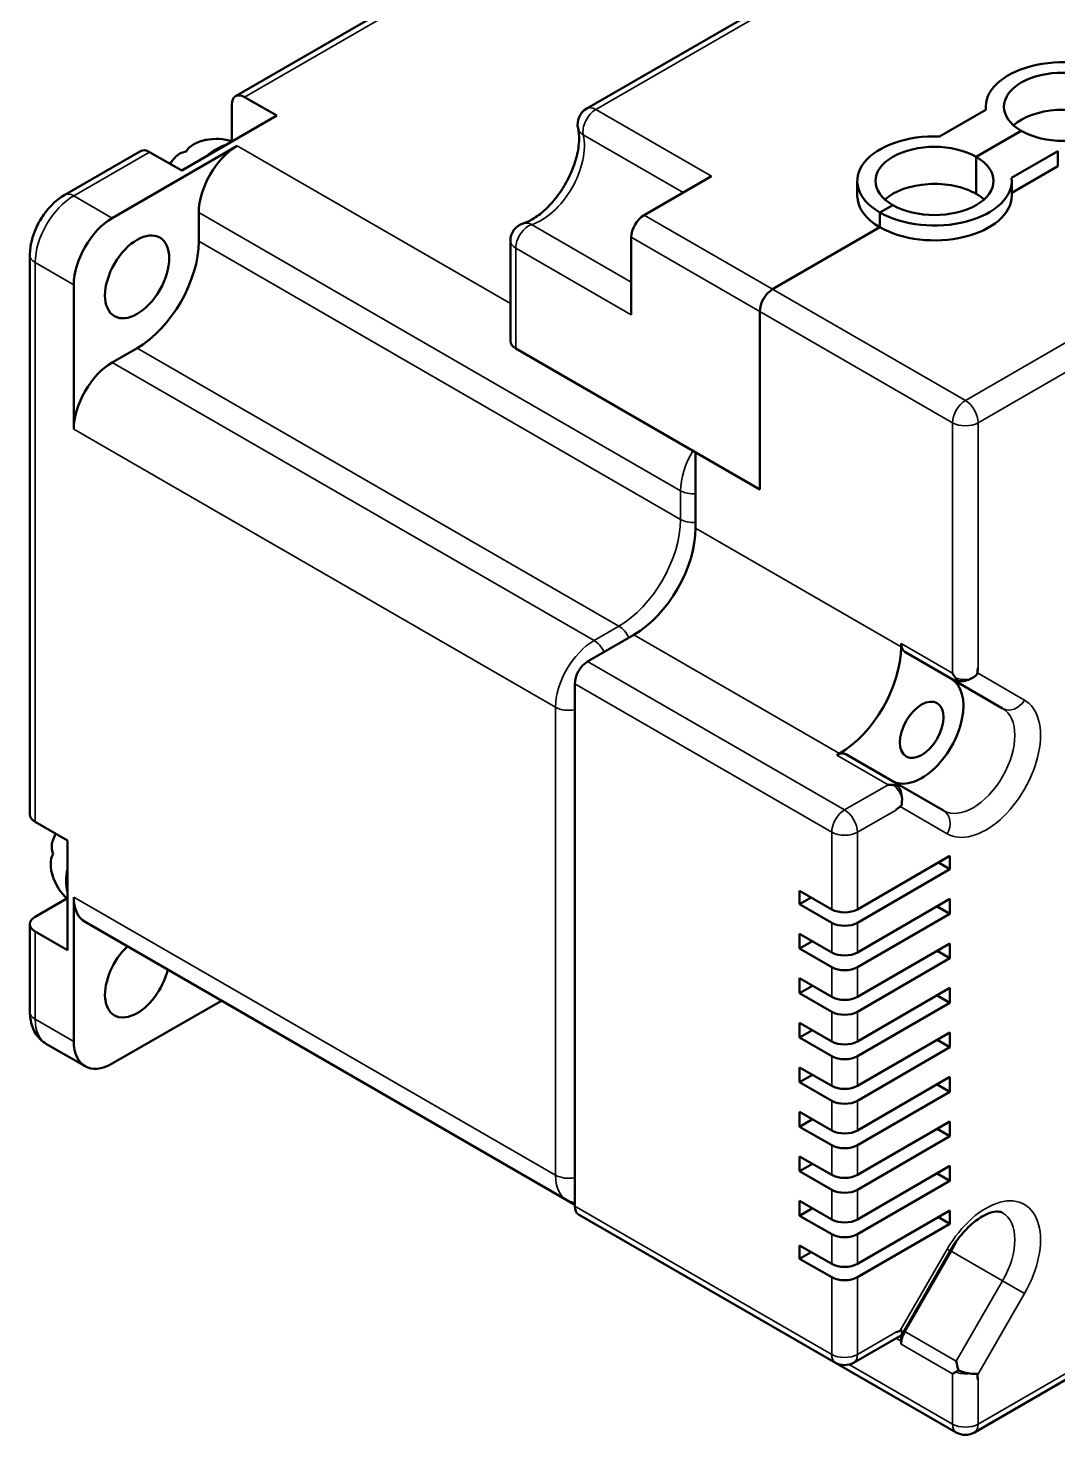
# Model space of a CAD drawing. Header units: millimetres. Extents: x 548 to 1885, y -111 to 359.
# Drawn here: x 942.8 to 999.4, y 228.8 to 306.2 of the extents above; entities that cross this region are included whole.
import ezdxf

# ---------------------------------------------------------------- set-up
doc = ezdxf.new("R2010")
doc.units = ezdxf.units.MM
doc.header["$LTSCALE"] = 1.2
doc.layers.add('외형선(ISO)', color=7, linetype='Continuous', lineweight=50)
doc.layers.add('좁은 외형선(ISO)', color=7, linetype='Continuous', lineweight=35)

msp = doc.modelspace()

# ---------------------------------------------------------------- linework, layer by layer
at = {"layer": '외형선(ISO)', "color": 0}
for p, q in [((954.181, 302.433), (980.839, 317.824)), ((973.509, 301.752), (990.998, 311.85)), ((953.974, 301.975), (953.974, 299.965)), ((954.681, 302.383), (956.449, 301.363)), ((956.449, 301.363), (951.216, 298.342)), ((995.483, 301.69), (992.934, 300.218)), ((995.474, 301.685), (995.474, 301.852)), ((997.426, 300.526), (994.951, 299.097)), ((997.426, 300.526), (994.951, 299.097)), ((947.398, 295.729), (954.278, 299.701)), ((944.777, 297.003), (948.948, 299.412)), ((951.216, 298.342), (949.448, 299.362)), ((994.951, 299.097), (994.951, 297.056)), ((994.951, 299.097), (994.951, 297.056)), ((999.443, 299.404), (996.893, 297.932)), ((999.443, 299.404), (999.443, 298.588)), ((999.443, 298.588), (996.903, 297.121)), ((976.672, 295.892), (980.373, 298.029)), ((988.403, 297.77), (988.403, 296.953)), ((996.903, 296.953), (996.903, 297.77)), ((952.157, 294.451), (952.157, 296.027)), ((990.355, 296.443), (989.648, 296.035)), ((990.355, 296.443), (989.648, 296.035)), ((989.648, 295.218), (989.648, 296.035)), ((989.648, 296.035), (989.648, 295.218)), ((989.648, 295.218), (983.743, 291.81)), ((989.648, 295.218), (983.743, 291.81)), ((969.308, 288.952), (969.308, 294.477)), ((975.965, 290.394), (975.965, 294.667)), ((942.862, 293.687), (942.862, 262.906)), ((945.277, 284.11), (945.277, 292.055)), ((983.036, 290.585), (983.036, 280.787)), ((983.036, 290.585), (983.036, 280.787)), ((948.763, 288.572), (947.398, 287.784)), ((983.036, 280.787), (969.601, 288.544)), ((979.501, 282.828), (983.036, 280.787)), ((979.501, 278.664), (979.501, 282.828)), ((973.561, 271.315), (976.106, 272.785)), ((990.814, 272.304), (990.814, 272.132)), ((991.021, 271.846), (993.85, 270.213)), ((993.85, 270.213), (996.399, 268.741)), ((995.057, 270.959), (995.038, 270.97)), ((995.038, 270.97), (995.038, 270.97)), ((972.854, 241.35), (972.854, 270.091)), ((987.42, 266.253), (987.271, 266.167)), ((990.6, 264.584), (987.771, 266.217)), ((990.397, 264.516), (990.397, 264.516)), ((993.149, 263.112), (990.6, 264.584)), ((943.155, 262.497), (944.923, 261.477)), ((990.538, 263.176), (990.557, 263.165)), ((990.538, 263.176), (990.538, 263.176)), ((944.923, 261.477), (944.923, 255.435)), ((988.41, 257.68), (993.501, 260.619)), ((992.865, 260.252), (993.501, 259.885)), ((993.501, 260.619), (993.501, 259.885)), ((993.501, 259.885), (988.41, 256.945)), ((985.228, 257.966), (985.228, 258.701)), ((985.228, 258.701), (986.996, 257.68)), ((944.896, 258.277), (943.155, 257.272)), ((945.277, 250.413), (945.277, 258.358)), ((985.228, 257.966), (985.864, 258.333)), ((986.996, 256.945), (985.228, 257.966)), ((993.501, 258.252), (988.41, 255.312)), ((992.794, 257.843), (993.501, 257.435)), ((993.501, 258.252), (993.501, 257.435)), ((993.501, 257.435), (988.41, 254.496)), ((942.862, 256.863), (942.862, 252.046)), ((944.923, 255.435), (943.155, 256.455)), ((972.414, 241.675), (945.898, 256.984)), ((985.228, 255.516), (985.228, 256.333)), ((986.996, 255.312), (985.228, 256.333)), ((985.228, 255.516), (985.935, 255.925)), ((986.996, 254.496), (985.228, 255.516)), ((993.501, 255.802), (988.41, 252.863)), ((993.501, 255.802), (993.501, 254.986)), ((993.501, 254.986), (988.41, 252.046)), ((992.794, 255.394), (993.501, 254.986)), ((985.228, 253.067), (985.228, 253.883)), ((986.996, 252.863), (985.228, 253.883)), ((985.228, 253.067), (985.935, 253.475)), ((993.501, 253.353), (988.41, 250.413)), ((993.501, 253.353), (993.501, 252.536)), ((953.399, 252.653), (947.398, 249.188)), ((986.996, 252.046), (985.228, 253.067)), ((993.501, 252.536), (988.41, 249.597)), ((992.794, 252.944), (993.501, 252.536)), ((985.228, 250.617), (985.228, 251.434)), ((986.996, 250.413), (985.228, 251.434)), ((985.228, 250.617), (985.935, 251.026)), ((993.501, 250.903), (988.41, 247.964)), ((993.501, 250.903), (993.501, 250.087)), ((945.898, 249.04), (943.777, 250.265)), ((986.996, 249.597), (985.228, 250.617)), ((993.501, 250.087), (988.41, 247.147)), ((992.794, 250.495), (993.501, 250.087)), ((985.228, 248.168), (985.228, 248.984)), ((986.996, 247.964), (985.228, 248.984)), ((985.228, 248.168), (985.935, 248.576)), ((986.996, 247.147), (985.228, 248.168)), ((993.501, 248.454), (988.41, 245.514)), ((992.794, 248.045), (993.501, 247.637)), ((993.501, 248.454), (993.501, 247.637)), ((993.501, 247.637), (988.41, 244.698)), ((985.228, 245.718), (985.228, 246.535)), ((986.996, 245.514), (985.228, 246.535)), ((985.228, 245.718), (985.935, 246.127)), ((986.996, 244.698), (985.228, 245.718)), ((993.501, 246.004), (988.41, 243.065)), ((992.794, 245.596), (993.501, 245.188)), ((993.501, 246.004), (993.501, 245.188)), ((993.501, 245.188), (988.41, 242.248)), ((985.228, 243.269), (985.228, 244.085)), ((986.996, 243.065), (985.228, 244.085)), ((985.228, 243.269), (985.935, 243.677)), ((986.996, 242.248), (985.228, 243.269)), ((993.501, 243.555), (988.41, 240.615)), ((992.794, 243.146), (993.501, 242.738)), ((993.501, 243.555), (993.501, 242.738)), ((1019.74, 243.26), (994.85, 228.89)), ((993.501, 242.738), (988.41, 239.799)), ((972.414, 241.675), (972.854, 241.421)), ((985.228, 240.819), (985.228, 241.636)), ((986.996, 240.615), (985.228, 241.636)), ((987.203, 232.727), (973.061, 240.892)), ((985.228, 240.819), (985.935, 241.228)), ((986.996, 239.799), (985.228, 240.819)), ((993.501, 241.105), (988.41, 238.166)), ((993.501, 241.105), (993.501, 240.37)), ((993.501, 240.37), (988.41, 237.431)), ((992.865, 240.738), (993.501, 240.37)), ((985.228, 238.452), (985.228, 239.186)), ((986.996, 238.166), (985.228, 239.186)), ((985.864, 238.819), (985.228, 238.452)), ((990.846, 234.27), (993.515, 238.893)), ((993.571, 238.861), (991.021, 234.445)), ((986.996, 237.431), (985.228, 238.452)), ((990.749, 234.197), (988.203, 232.727)), ((990.538, 234.392), (990.557, 234.425)), ((990.538, 234.392), (990.538, 234.392)), ((990.814, 233.92), (990.814, 233.748)), ((993.85, 228.89), (987.203, 232.727)), ((993.807, 232.21), (993.643, 232.115)), ((995.057, 231.826), (995.038, 231.794)), ((995.038, 231.794), (995.038, 231.794))]:
    msp.add_line(p, q, dxfattribs=at)
for centre, radius, start, end in [((974.009, 300.886), 1, 120, 193.05943), ((953.125, 297.035), 3.05, 73.15096, 101.26179), ((953.125, 297.035), 3.05, 138.73821, 146.6773), ((970.308, 294.477), 1, 106.94057, 180), ((947.009, 260.476), 3.05, 153.3227, 161.26179), ((947.009, 260.476), 3.05, 198.73821, 226.84904), ((987.703, 233.593), 1, 240, 300), ((994.35, 229.756), 1, 240, 300)]:
    msp.add_arc(centre, radius, start, end, dxfattribs=at)
for centre, major_axis, ratio, start_param, end_param in [((999.724, 301.852), (-4.25, 0), 0.57735, 3.926991, 6.34933), ((999.724, 301.852), (-3.25, 0), 0.57735, 3.926991, 7.068583), ((999.724, 301.852), (3.25, 0), 0.57735, 3.926991, 7.068583), ((954.681, 301.567), (-0.5, 0.866), 0.57735, 5.497787, 7.068583), ((999.724, 299.811), (-3.25, 0), 0.57735, 3.926991, 5.708074), ((953.125, 299.076), (-1.747, 0), 0.57735, 5.022166, 5.973409), ((954.278, 297.252), (1.5, 2.598), 0.57735, 0.785398, 2.356194), ((953.691, 297.362), (-1.472, 2.549), 0.57735, 6.053713, 6.145922), ((953.125, 297.035), (1.525, 2.641), 0.57735, 0.52862, 1.042177), ((992.653, 297.77), (-4.25, 0), 0.57735, 4.646245, 7.068583), ((992.653, 297.77), (-3.25, 0), 0.57735, 3.926991, 7.068583), ((949.448, 298.546), (-0.5, 0.866), 0.57735, 5.497787, 6.283185), ((952.56, 296.709), (-1.472, 2.549), 0.57735, 6.053713, 6.476589), ((992.653, 297.77), (3.25, 0), 0.57735, 3.926991, 7.068583), ((992.653, 297.77), (4.25, 0), 0.57735, 3.926991, 6.34933), ((992.653, 295.729), (-3.25, 0), 0.57735, 3.926991, 5.708074), ((992.653, 296.953), (-4.25, 0), 0.57735, 0, 0.785398), ((992.653, 296.953), (4.25, 0), 0.57735, 3.926991, 6.283185), ((992.653, 295.729), (-3.25, 0), 0.57735, 3.716704, 3.926991), ((976.672, 295.076), (-0.5, -0.866), 0.57735, 3.926991, 5.497787), ((947.398, 293.279), (1.5, 2.598), 0.57735, 0.785398, 2.356194), ((948.763, 292.491), (2.4, 4.157), 0.57735, 3.926991, 5.497787), ((983.743, 290.993), (0.5, 0.866), 0.57735, 0.785398, 2.356194), ((983.743, 290.993), (-0.5, -0.866), 0.57735, 3.926991, 5.497787), ((970.308, 288.952), (-1, 0), 0.57735, 0, 0.785398), ((947.398, 285.335), (1.5, 2.598), 0.57735, 0.785398, 2.356194), ((976.106, 276.704), (-2.4, -4.157), 0.57735, 0.785398, 2.356194), ((987.42, 270.172), (-2.4, -4.157), 0.57735, 0.785398, 2.356194), ((991.521, 272.712), (-0.5, -0.866), 0.57735, 5.497787, 6.283185), ((973.561, 270.499), (-0.5, -0.866), 0.57735, 3.926991, 5.497787), ((991.946, 267.56), (-1.625, -2.815), 0.57735, 0, 3.141593), ((994.35, 271.079), (0.707, -1.225), 0.57735, 4.712389, 4.924381), ((994.35, 271.079), (0.5, 0.866), 0.239146, 3.141593, 3.538107), ((994.35, 271.079), (-0.924, -0.533), 0.717439, 1.43067, 1.888628), ((990.107, 268.621), (-3.5, -6.062), 0.57735, 2.223256, 2.269019), ((987.271, 265.351), (0.5, 0.866), 0.57735, 0, 0.785398), ((990.1, 263.718), (1.414, 0), 0.57735, 1.358812, 1.570796), ((990.1, 263.718), (0.5, 0.866), 0.239146, 5.886671, 6.283185), ((990.107, 268.621), (-3.5, -6.062), 0.57735, 0.872574, 0.918336), ((990.1, 263.718), (0, -1.067), 0.717439, 1.252965, 1.710923), ((943.862, 262.906), (-1, 0), 0.57735, 0, 0.785398), ((947.009, 261.13), (-2.943, 0), 0.57735, 6.089782, 6.512657), ((945.241, 259.456), (-0.874, 1.513), 0.57735, 0.309777, 1.26102), ((947.009, 259.823), (-2.943, 0), 0.57735, 0.137263, 0.229472), ((947.009, 260.476), (1.525, 2.641), 0.57735, 2.099416, 2.612973), ((947.398, 259.582), (-1.5, -2.598), 0.57735, 5.497787, 6.283185), ((943.862, 256.863), (-1, 0), 0.57735, 5.497787, 7.068583), ((987.703, 258.088), (1, 0), 0.57735, 3.926991, 5.497787), ((987.703, 257.353), (-1, 0), 0.57735, 0.785398, 2.356194), ((948.763, 254.002), (-1.25, -2.165), 0.57735, 4.234071, 8.3323), ((987.703, 255.72), (1, 0), 0.57735, 3.926991, 5.497787), ((987.703, 254.904), (-1, 0), 0.57735, 0.785398, 2.356194), ((987.703, 253.271), (1, 0), 0.57735, 3.926991, 5.497787), ((987.703, 252.454), (-1, 0), 0.57735, 0.785398, 2.356194), ((947.398, 251.638), (-1.5, -2.598), 0.57735, 5.497787, 7.068583), ((987.703, 250.821), (1, 0), 0.57735, 3.926991, 5.497787), ((987.703, 250.005), (-1, 0), 0.57735, 0.785398, 2.356194), ((987.703, 248.372), (1, 0), 0.57735, 3.926991, 5.497787), ((987.703, 247.555), (-1, 0), 0.57735, 0.785398, 2.356194), ((987.703, 245.922), (1, 0), 0.57735, 3.926991, 5.497787), ((987.703, 245.106), (-1, 0), 0.57735, 0.785398, 2.356194), ((987.703, 243.473), (1, 0), 0.57735, 3.926991, 5.497787), ((987.703, 242.656), (-1, 0), 0.57735, 0.785398, 2.356194), ((973.561, 241.758), (-0.5, -0.866), 0.57735, 5.497787, 6.283185), ((987.703, 241.023), (1, 0), 0.57735, 3.926991, 5.497787), ((987.703, 240.207), (-1, 0), 0.57735, 0.785398, 2.356194), ((991.946, 239.799), (-1.625, -2.815), 0.57735, 1.570796, 1.761588), ((987.703, 238.574), (1, 0), 0.57735, 3.926991, 5.497787), ((987.703, 237.839), (-1, 0), 0.57735, 0.785398, 2.356194), ((990.107, 228.449), (-3.5, -6.062), 0.57735, 3.794053, 3.839815), ((989.85, 234.833), (-0.707, -1.225), 0.57735, 1.544211, 1.570796), ((987.42, 231.96), (-2.4, -4.157), 0.57735, 2.356194, 2.436521), ((991.521, 234.156), (0.5, 0.866), 0.57735, 1.570796, 2.356194), ((990.1, 234.977), (-0.729, 0.729), 0.317837, 3.309206, 3.767164), ((994.35, 232.523), (0.349, -1.302), 0.317837, 4.404649, 4.801163), ((994.35, 232.523), (0.996, -0.267), 0.317837, 5.049921, 5.507879), ((990.107, 228.449), (3.5, 6.062), 0.57735, 5.584963, 5.630725)]:
    msp.add_ellipse(centre, major_axis=major_axis, ratio=ratio, start_param=start_param, end_param=end_param, dxfattribs=at)
for centre, major_axis in [((948.763, 292.491), (1.25, 2.165)), ((991.946, 267.56), (-0.85, -1.472))]:
    msp.add_ellipse(centre, major_axis=major_axis, ratio=0.57735, dxfattribs=at)
for points, knots in [([(970.017, 295.433), (970.192, 295.487), (970.397, 295.579), (970.829, 295.85), (971.056, 296.027), (971.509, 296.458), (971.734, 296.715), (972.151, 297.284), (972.343, 297.598), (972.667, 298.244), (972.8, 298.577), (972.991, 299.218), (973.051, 299.527), (973.101, 300.077), (973.093, 300.321), (973.054, 300.571), (973.045, 300.617), (973.035, 300.66)], [1.338837, 1.338837, 1.338837, 1.338837, 1.612396, 1.612396, 1.88603, 1.88603, 2.168603, 2.168603, 2.457196, 2.457196, 2.746614, 2.746614, 3.031373, 3.031373, 3.307222, 3.307222, 3.373552, 3.373552, 3.373552, 3.373552]), ([(942.862, 293.687), (942.862, 293.949), (942.897, 294.21), (943.022, 294.725), (943.112, 294.978), (943.337, 295.467), (943.473, 295.702), (943.784, 296.142), (943.958, 296.346), (944.341, 296.711), (944.55, 296.872), (944.777, 297.003)], [3.141593, 3.141593, 3.141593, 3.141593, 3.455752, 3.455752, 3.769911, 3.769911, 4.08407, 4.08407, 4.39823, 4.39823, 4.712389, 4.712389, 4.712389, 4.712389]), ([(993.969, 270.234), (993.944, 270.26), (993.92, 270.286), (993.865, 270.349), (993.835, 270.385), (993.807, 270.422)], [-0.02444442, -0.02444442, -0.02444442, -0.02444442, -0.0139508, -0.0139508, -0.00000086, -0.00000086, -0.00000086, -0.00000086]), ([(994.6, 270.348), (994.493, 270.3), (994.38, 270.265), (994.166, 270.229), (994.065, 270.225), (993.969, 270.234)], [-0.10692985, -0.10692985, -0.10692985, -0.10692985, -0.07181021, -0.07181021, -0.04024221, -0.04024221, -0.04024221, -0.04024221]), ([(990.397, 264.516), (990.448, 264.51), (990.499, 264.501), (990.58, 264.485), (990.611, 264.478), (990.641, 264.47)], [-0.03043973, -0.03043973, -0.03043973, -0.03043973, -0.01471359, -0.01471359, -0.0052937, -0.0052937, -0.0052937, -0.0052937]), ([(990.641, 264.47), (990.685, 264.409), (990.723, 264.341), (990.809, 264.144), (990.843, 264.007), (990.858, 263.867)], [-0.06685771, -0.06685771, -0.06685771, -0.06685771, -0.04222492, -0.04222492, -0.0000149, -0.0000149, -0.0000149, -0.0000149]), ([(943.777, 250.265), (943.646, 250.34), (943.525, 250.434), (943.317, 250.645), (943.228, 250.762), (943.084, 251.007), (943.027, 251.134), (942.94, 251.392), (942.91, 251.523), (942.871, 251.784), (942.862, 251.915), (942.862, 252.046)], [2.3561945, 2.3561945, 2.3561945, 2.3561945, 2.5132741, 2.5132741, 2.6703538, 2.6703538, 2.8274334, 2.8274334, 2.984513, 2.984513, 3.1415927, 3.1415927, 3.1415927, 3.1415927]), ([(972.854, 241.499), (972.846, 241.501), (972.838, 241.503), (972.687, 241.542), (972.545, 241.599), (972.414, 241.675)], [2.1904897, 2.1904897, 2.1904897, 2.1904897, 2.1991149, 2.1991149, 2.3561945, 2.3561945, 2.3561945, 2.3561945]), ([(993.515, 238.893), (993.692, 239.199), (993.895, 239.49), (994.327, 240.01), (994.555, 240.238), (995.004, 240.608), (995.223, 240.751), (995.619, 240.948), (995.796, 241.004), (996.09, 241.055), (996.201, 241.047), (996.328, 241.015), (996.365, 241), (996.399, 240.98)], [2.356194, 2.356194, 2.356194, 2.356194, 2.64519, 2.64519, 2.93136, 2.93136, 3.209553, 3.209553, 3.479229, 3.479229, 3.76281, 3.76281, 3.926991, 3.926991, 3.926991, 3.926991]), ([(990.804, 234.228), (990.8, 234.226), (990.797, 234.224), (990.789, 234.22), (990.785, 234.218), (990.778, 234.214), (990.774, 234.212), (990.767, 234.208), (990.763, 234.206), (990.756, 234.201), (990.752, 234.199), (990.749, 234.197)], [3.12503125, 3.12503125, 3.12503125, 3.12503125, 3.12834353, 3.12834353, 3.13165581, 3.13165581, 3.13496809, 3.13496809, 3.13828037, 3.13828037, 3.14159265, 3.14159265, 3.14159265, 3.14159265]), ([(993.807, 232.21), (993.838, 232.228), (993.871, 232.246), (993.926, 232.275), (993.947, 232.286), (993.969, 232.298)], [-0.03043973, -0.03043973, -0.03043973, -0.03043973, -0.01471359, -0.01471359, -0.0052937, -0.0052937, -0.0052937, -0.0052937]), ([(993.969, 232.298), (994.043, 232.27), (994.121, 232.245), (994.335, 232.185), (994.471, 232.156), (994.6, 232.136)], [-0.06685771, -0.06685771, -0.06685771, -0.06685771, -0.04222492, -0.04222492, -0.0000149, -0.0000149, -0.0000149, -0.0000149])]:
    msp.add_open_spline(points, degree=3, knots=knots, dxfattribs=at)
for points in [[(995.002, 270.616), (995.017, 270.736), (995.029, 270.855), (995.038, 270.97)], [(995.013, 270.696), (995.01, 270.669), (995.007, 270.643), (995.002, 270.616)], [(990.538, 263.176), (990.634, 263.242), (990.731, 263.311), (990.827, 263.384)], [(990.827, 263.384), (990.806, 263.367), (990.785, 263.351), (990.763, 263.335)], [(990.763, 234.493), (990.785, 234.502), (990.806, 234.512), (990.827, 234.522)], [(990.858, 234.297), (990.848, 234.266), (990.83, 234.243), (990.804, 234.228)], [(995.002, 232.111), (995.007, 232.087), (995.01, 232.063), (995.013, 232.04)], [(995.038, 231.794), (995.029, 231.9), (995.017, 232.006), (995.002, 232.111)]]:
    msp.add_open_spline(points, degree=3, dxfattribs=at)
at = {"layer": '좁은 외형선(ISO)', "color": 0}
for p, q in [((954.681, 302.383), (981.339, 317.774)), ((974.009, 301.703), (991.498, 311.8)), ((980.373, 298.029), (974.009, 301.703)), ((969.308, 291.023), (954.278, 299.701)), ((973.321, 300.301), (978.815, 297.129)), ((1019.24, 300.056), (994.35, 285.686)), ((945.277, 296.953), (949.448, 299.362)), ((995.057, 284.461), (1019.947, 298.831)), ((945.277, 296.953), (947.398, 295.729)), ((952.157, 296.027), (978.673, 280.717)), ((983.743, 291.81), (976.672, 295.892)), ((975.965, 292.193), (970.471, 295.365)), ((978.673, 279.142), (952.157, 294.451)), ((975.965, 294.667), (983.036, 290.585)), ((969.601, 294.068), (969.601, 288.544)), ((969.601, 294.068), (975.965, 290.394)), ((945.277, 292.055), (943.155, 293.279)), ((943.155, 262.497), (943.155, 293.279)), ((994.35, 285.686), (983.743, 291.81)), ((983.036, 290.585), (993.643, 284.461)), ((948.763, 288.572), (975.279, 273.263)), ((973.914, 272.475), (947.398, 287.784)), ((993.643, 284.461), (993.643, 270.671)), ((995.057, 270.959), (995.057, 284.461)), ((945.277, 284.11), (971.793, 268.801)), ((978.673, 280.717), (978.673, 279.142)), ((990.814, 272.132), (979.501, 278.664)), ((975.279, 273.263), (973.914, 272.475)), ((976.106, 272.785), (987.42, 266.253)), ((993.643, 270.671), (990.814, 272.304)), ((987.703, 263.151), (973.561, 271.315)), ((997.606, 269.199), (995.013, 270.696)), ((972.854, 270.091), (986.996, 261.926)), ((971.793, 268.801), (971.793, 243.048)), ((987.271, 266.167), (990.1, 264.534)), ((990.1, 264.534), (987.703, 263.151)), ((990.763, 263.335), (993.356, 261.838)), ((988.41, 261.926), (990.557, 263.165)), ((986.996, 261.926), (986.996, 257.68)), ((988.41, 257.68), (988.41, 261.926)), ((971.793, 243.048), (945.277, 258.358)), ((943.155, 251.638), (943.155, 256.455)), ((986.996, 256.945), (986.996, 255.312)), ((988.41, 255.312), (988.41, 256.945)), ((986.996, 254.496), (986.996, 252.863)), ((988.41, 252.863), (988.41, 254.496)), ((943.155, 251.638), (945.277, 250.413)), ((986.996, 252.046), (986.996, 250.413)), ((988.41, 250.413), (988.41, 252.046)), ((986.996, 249.597), (986.996, 247.964)), ((988.41, 247.964), (988.41, 249.597)), ((986.996, 247.147), (986.996, 245.514)), ((988.41, 245.514), (988.41, 247.147)), ((986.996, 244.698), (986.996, 243.065)), ((988.41, 243.065), (988.41, 244.698)), ((1019.947, 243.718), (995.057, 229.348)), ((986.996, 242.248), (986.996, 240.615)), ((988.41, 240.615), (988.41, 242.248)), ((986.996, 233.185), (972.854, 241.35)), ((986.996, 239.799), (986.996, 238.166)), ((988.41, 238.166), (988.41, 239.799)), ((993.356, 238.984), (990.763, 234.493)), ((993.356, 238.984), (993.515, 238.893)), ((996.399, 237.228), (993.571, 238.861)), ((986.996, 237.431), (986.996, 233.185)), ((988.41, 233.185), (988.41, 237.431)), ((996.399, 237.228), (993.85, 232.812)), ((997.606, 236.531), (996.399, 237.228)), ((995.013, 232.04), (997.606, 236.531)), ((990.557, 234.425), (988.41, 233.185)), ((990.541, 234.077), (990.814, 233.92)), ((993.85, 232.812), (991.021, 234.445)), ((990.814, 233.748), (993.643, 232.115)), ((993.643, 229.348), (987.962, 232.627)), ((993.643, 232.115), (993.643, 229.348)), ((995.057, 229.348), (995.057, 231.826))]:
    msp.add_line(p, q, dxfattribs=at)
for centre, major_axis, ratio, start_param, end_param in [((974.009, 300.886), (0.5, 0.866), 0.57735, 0.785398, 2.588154), ((974.009, 300.886), (-0.5, 0.866), 0.57735, 5.497787, 6.283185), ((974.009, 300.886), (-0.974, -0.226), 0.694612, 0, 0.63922), ((971.015, 298.342), (1.675, 2.901), 0.57735, 3.695031, 5.729747), ((945.277, 294.504), (1.5, 2.598), 0.57735, 0.785398, 2.356194), ((945.277, 296.137), (-0.5, 0.866), 0.57735, 5.497787, 6.283185), ((970.308, 294.477), (0.5, 0.866), 0.57735, 0.553439, 2.356194), ((970.308, 294.477), (-0.291, 0.957), 0.694612, 5.643965, 6.283185), ((970.308, 294.477), (-1, 0), 0.57735, 0, 0.785398), ((943.862, 293.687), (-1, 0), 0.57735, 0, 0.785398), ((994.35, 284.869), (0.5, 0.866), 0.57735, 0.785398, 2.356194), ((994.35, 284.869), (0.5, -0.866), 0.57735, 0.785398, 2.356194), ((994.35, 284.869), (1, 0), 0.57735, 3.926991, 5.497787), ((980.795, 281.942), (-1.5, -2.598), 0.57735, 4.672309, 5.497787), ((979.38, 281.126), (-1, 0), 0.57735, 0.785398, 1.691296), ((975.279, 277.182), (-2.4, -4.157), 0.57735, 0.785398, 2.356194), ((979.38, 279.55), (1, 0), 0.57735, 3.926991, 4.832889), ((975.279, 272.446), (-0.5, 0.866), 0.57735, 4.591889, 5.497787), ((973.914, 270.025), (-1.5, -2.598), 0.57735, 3.926991, 5.497787), ((973.914, 271.658), (-0.5, 0.866), 0.57735, 4.591889, 5.497787), ((994.35, 270.907), (-1, 0), 0.57735, 0.99739, 1.823369), ((972.5, 269.209), (-1, 0), 0.57735, 0.785398, 1.932163), ((994.774, 265.927), (1.625, 2.815), 0.57735, 3.141593, 6.283185), ((995.481, 265.518), (-2.125, -3.681), 0.57735, 0, 3.141593), ((996.899, 269.607), (-0.5, -0.866), 0.816497, 0, 1.570796), ((990.249, 263.804), (-0.5, 0.866), 0.57735, 4.459816, 5.285803), ((987.703, 262.334), (0.5, 0.866), 0.57735, 0.785398, 2.356194), ((987.703, 262.334), (0.5, -0.866), 0.57735, 0.785398, 2.356194), ((992.649, 262.246), (0.5, 0.866), 0.816497, 4.712389, 6.283185), ((987.703, 262.334), (1, 0), 0.57735, 3.926991, 5.497787), ((943.862, 252.046), (-1, 0), 0.57735, 0, 0.785398), ((945.277, 252.863), (-1.5, -2.598), 0.57735, 5.497787, 6.283185), ((972.5, 243.457), (-1, 0), 0.57735, 0.785398, 1.932163), ((973.914, 244.273), (-1.5, -2.598), 0.57735, 5.497787, 6.283185), ((995.481, 237.757), (2.125, 3.681), 0.57735, 4.712389, 7.853982), ((994.774, 238.166), (1.625, 2.815), 0.57735, 4.712389, 6.283185), ((990.249, 235.063), (0.5, -0.866), 0.57735, 0, 0.252573), ((987.703, 233.593), (-0.5, -0.866), 0.57735, 5.497787, 6.283185), ((987.703, 233.593), (-1, 0), 0.57735, 0.785398, 2.356194), ((987.703, 233.593), (0.5, -0.866), 0.57735, 0, 0.785398), ((994.35, 232.695), (-1, 0), 0.57735, 0.99739, 1.823369), ((994.35, 229.756), (1, 0), 0.57735, 3.926991, 5.497787), ((994.35, 229.756), (-0.5, -0.866), 0.57735, 5.497787, 6.283185), ((994.35, 229.756), (0.5, -0.866), 0.57735, 0, 0.785398)]:
    msp.add_ellipse(centre, major_axis=major_axis, ratio=ratio, start_param=start_param, end_param=end_param, dxfattribs=at)

doc.saveas('drawing.dxf')
